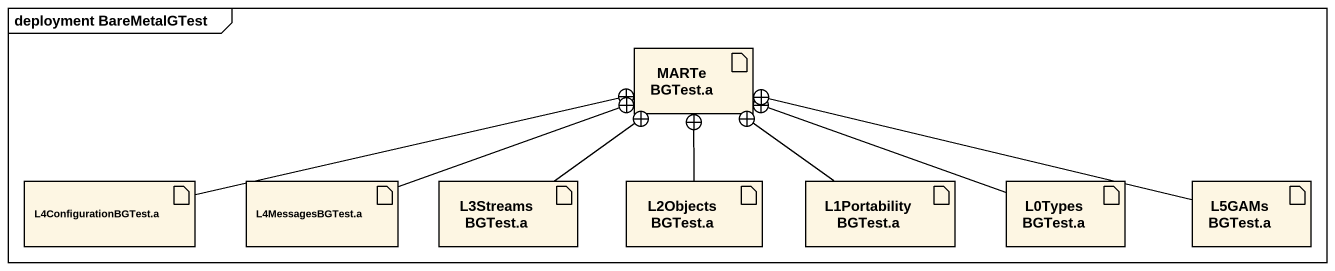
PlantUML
@startuml
mainframe deployment BareMetalGTest
artifact "MARTeBGTest.a" as MARTeBGTest_a
artifact "L4ConfigurationBGTest.a" as L4ConfigurationBGTest_a
artifact "L4MessagesBGTest.a" as L4MessagesBGTest_a
artifact "L3StreamsBGTest.a" as L3StreamsBGTest_a
artifact "L2ObjectsBGTest.a" as L2ObjectsBGTest_a
artifact "L1PortabilityBGTest.a" as L1PortabilityBGTest_a
artifact "L0TypesBGTest.a" as L0TypesBGTest_a
artifact "L5GAMsBGTest.a" as L5GAMsBGTest_a
L4ConfigurationBGTest_a -right-+ MARTeBGTest_a
L4MessagesBGTest_a -right-+ MARTeBGTest_a
L3StreamsBGTest_a -up-+ MARTeBGTest_a
L2ObjectsBGTest_a -up-+ MARTeBGTest_a
L1PortabilityBGTest_a -up-+ MARTeBGTest_a
L0TypesBGTest_a -left-+ MARTeBGTest_a
L5GAMsBGTest_a -left-+ MARTeBGTest_a
@enduml
